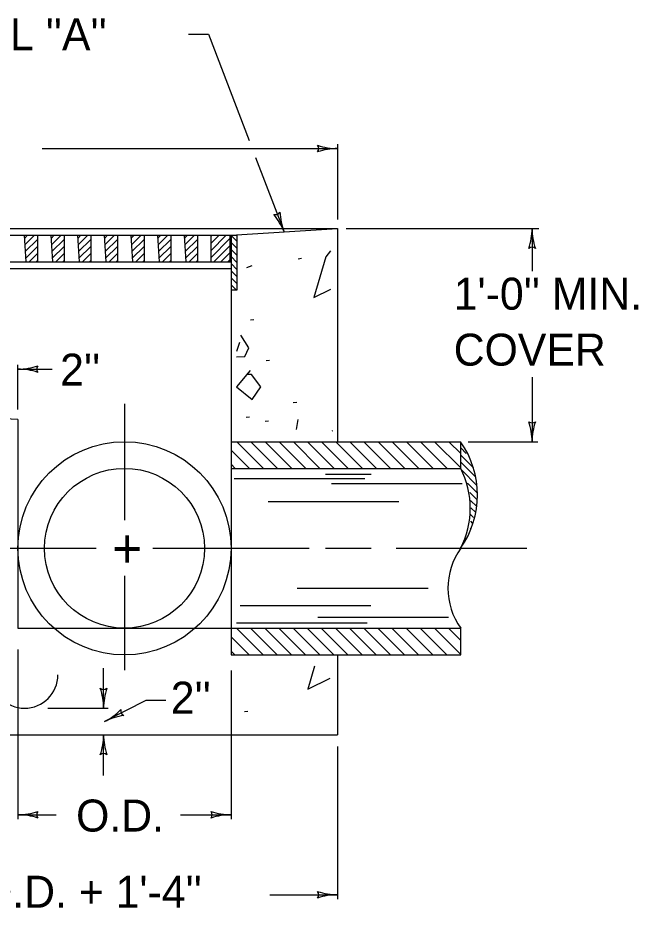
# Model space of a CAD drawing. Extents: x 1007 to 1035.5, y 1000.5 to 1021.5.
# Drawn here: x 1014.47 to 1018.35, y 1010.01 to 1015.58 of the extents above; entities that cross this region are included whole.
import ezdxf

# ---------------------------------------------------------------- set-up
doc = ezdxf.new("R2010")
doc.units = 0
doc.layers.add('Level 1', color=7, linetype='Continuous')

msp = doc.modelspace()

# ---------------------------------------------------------------- linework, layer by layer
at = {"layer": 'Level 1'}
for p, q in [((1015.5355, 1015.4738), (1015.6605, 1015.4738)), ((1015.6605, 1015.4738), (1015.9143, 1014.8083)), ((1014.6185, 1014.7574), (1016.4678, 1014.7574)), ((1016.4678, 1014.7846), (1016.4678, 1014.3148)), ((1015.9547, 1014.7025), (1016.1325, 1014.2365)), ((1009.1345, 1014.2574), (1016.4678, 1014.2574)), ((1015.8012, 1014.2158), (1016.4678, 1014.2574)), ((1016.4678, 1014.2574), (1016.4678, 1012.9241)), ((1016.5215, 1014.2574), (1017.7258, 1014.2574)), ((1017.6845, 1014.2574), (1017.6845, 1013.9904)), ((1013.7962, 1014.2158), (1015.8012, 1014.2158)), ((1014.5073, 1014.2158), (1014.5177, 1014.0491)), ((1014.5085, 1014.196), (1014.5282, 1014.2158)), ((1014.511, 1014.1544), (1014.5723, 1014.2158)), ((1014.5907, 1014.2158), (1014.5907, 1014.0491)), ((1014.674, 1014.2158), (1014.6843, 1014.0491)), ((1014.6752, 1014.196), (1014.6948, 1014.2158)), ((1014.6777, 1014.1544), (1014.739, 1014.2158)), ((1014.7573, 1014.2158), (1014.7573, 1014.0491)), ((1014.8407, 1014.2158), (1014.851, 1014.0491)), ((1014.8418, 1014.196), (1014.8615, 1014.2158)), ((1014.8443, 1014.1544), (1014.9057, 1014.2158)), ((1014.924, 1014.2158), (1014.924, 1014.0491)), ((1015.0073, 1014.2158), (1015.0177, 1014.0491)), ((1015.0085, 1014.196), (1015.0282, 1014.2158)), ((1015.011, 1014.1544), (1015.0723, 1014.2158)), ((1015.0907, 1014.2158), (1015.0907, 1014.0491)), ((1015.174, 1014.2158), (1015.1843, 1014.0491)), ((1015.1752, 1014.196), (1015.1948, 1014.2158)), ((1015.1777, 1014.1544), (1015.239, 1014.2158)), ((1015.2573, 1014.2158), (1015.2573, 1014.0491)), ((1015.3407, 1014.2158), (1015.351, 1014.0491)), ((1015.3418, 1014.196), (1015.3615, 1014.2158)), ((1015.3443, 1014.1544), (1015.4057, 1014.2158)), ((1015.424, 1014.2158), (1015.424, 1014.0491)), ((1015.5073, 1014.2158), (1015.5177, 1014.0491)), ((1015.5085, 1014.196), (1015.5282, 1014.2158)), ((1015.511, 1014.1544), (1015.5723, 1014.2158)), ((1015.5907, 1014.2158), (1015.5907, 1014.0491)), ((1015.674, 1014.1187), (1015.771, 1014.2158)), ((1015.674, 1014.2158), (1015.674, 1014.0491)), ((1015.674, 1014.1629), (1015.7268, 1014.2158)), ((1015.674, 1014.2073), (1015.6825, 1014.2158)), ((1015.674, 1014.0745), (1015.7937, 1014.1943)), ((1015.7937, 1014.2158), (1015.7937, 1014.0491)), ((1015.8012, 1014.2158), (1015.8375, 1014.2158)), ((1015.8012, 1014.2158), (1015.8012, 1011.5908)), ((1015.8375, 1014.1784), (1015.8012, 1014.2148)), ((1015.8375, 1014.2158), (1015.8375, 1013.872)), ((1014.5137, 1014.1128), (1014.5907, 1014.1898)), ((1014.5163, 1014.0713), (1014.5907, 1014.1456)), ((1014.6803, 1014.1128), (1014.7573, 1014.1898)), ((1014.683, 1014.0713), (1014.7573, 1014.1456)), ((1014.847, 1014.1128), (1014.924, 1014.1898)), ((1014.8497, 1014.0713), (1014.924, 1014.1456)), ((1015.0137, 1014.1128), (1015.0907, 1014.1898)), ((1015.0163, 1014.0713), (1015.0907, 1014.1456)), ((1015.1803, 1014.1128), (1015.2573, 1014.1898)), ((1015.183, 1014.0713), (1015.2573, 1014.1456)), ((1015.347, 1014.1128), (1015.424, 1014.1898)), ((1015.3497, 1014.0713), (1015.424, 1014.1456)), ((1015.5137, 1014.1128), (1015.5907, 1014.1898)), ((1015.5163, 1014.0713), (1015.5907, 1014.1456)), ((1015.6927, 1014.0491), (1015.7937, 1014.1501)), ((1015.8375, 1014.1343), (1015.8012, 1014.1707)), ((1014.5383, 1014.0491), (1014.5907, 1014.1013)), ((1014.705, 1014.0491), (1014.7573, 1014.1013)), ((1014.8717, 1014.0491), (1014.924, 1014.1013)), ((1015.0383, 1014.0491), (1015.0907, 1014.1013)), ((1015.205, 1014.0491), (1015.2573, 1014.1013)), ((1015.3717, 1014.0491), (1015.424, 1014.1013)), ((1015.5383, 1014.0491), (1015.5907, 1014.1013)), ((1015.7368, 1014.0491), (1015.7937, 1014.1059)), ((1015.8375, 1014.09), (1015.8012, 1014.1264)), ((1015.8375, 1014.0458), (1015.8012, 1014.0823)), ((1013.7962, 1014.0491), (1015.8012, 1014.0491)), ((1014.5825, 1014.0491), (1014.5907, 1014.0572)), ((1014.7492, 1014.0491), (1014.7573, 1014.0572)), ((1014.9158, 1014.0491), (1014.924, 1014.0572)), ((1015.0825, 1014.0491), (1015.0907, 1014.0572)), ((1015.2492, 1014.0491), (1015.2573, 1014.0572)), ((1015.4158, 1014.0491), (1015.424, 1014.0572)), ((1015.5825, 1014.0491), (1015.5907, 1014.0571)), ((1015.781, 1014.0491), (1015.7937, 1014.0617)), ((1015.8375, 1014.0017), (1015.8012, 1014.0381)), ((1009.8012, 1014.0074), (1015.8012, 1014.0074)), ((1015.8375, 1013.9574), (1015.8012, 1013.9938)), ((1015.8375, 1013.9133), (1015.8012, 1013.9497)), ((1015.8347, 1013.872), (1015.8012, 1013.9055)), ((1015.8375, 1013.872), (1015.8012, 1013.872)), ((1014.4678, 1013.1246), (1014.4678, 1013.4055)), ((1014.4678, 1013.3779), (1014.6817, 1013.3779)), ((1017.6845, 1013.3272), (1017.6845, 1012.9241)), ((1014.4678, 1013.0629), (1009.8012, 1013.2573)), ((1015.1345, 1013.1602), (1015.1345, 1012.4334)), ((1014.4678, 1013.0629), (1014.4678, 1011.7574)), ((1015.8012, 1012.9241), (1017.2377, 1012.9241)), ((1015.8373, 1012.9241), (1016.004, 1012.7574)), ((1015.9257, 1012.9241), (1016.0923, 1012.7574)), ((1016.0142, 1012.9241), (1016.1808, 1012.7574)), ((1016.1025, 1012.9241), (1016.2692, 1012.7574)), ((1016.1908, 1012.9241), (1016.3575, 1012.7574)), ((1016.2793, 1012.9241), (1016.446, 1012.7574)), ((1016.3677, 1012.9241), (1016.5343, 1012.7574)), ((1016.456, 1012.9241), (1016.6227, 1012.7574)), ((1016.5445, 1012.9241), (1016.7112, 1012.7574)), ((1016.6328, 1012.9241), (1016.7995, 1012.7574)), ((1016.7212, 1012.9241), (1016.8878, 1012.7574)), ((1016.8097, 1012.9241), (1016.9763, 1012.7574)), ((1016.898, 1012.9241), (1017.0647, 1012.7574)), ((1016.9865, 1012.9241), (1017.1532, 1012.7574)), ((1017.0748, 1012.9241), (1017.2377, 1012.7612)), ((1017.1632, 1012.9241), (1017.2377, 1012.8496)), ((1017.2377, 1012.7574), (1017.2377, 1012.9241)), ((1017.2837, 1012.9241), (1017.7213, 1012.9241)), ((1015.8012, 1012.8719), (1015.9157, 1012.7574)), ((1017.2377, 1012.8848), (1017.2712, 1012.8513)), ((1017.2377, 1012.8406), (1017.3172, 1012.761)), ((1015.8012, 1012.7835), (1015.8272, 1012.7574)), ((1015.8012, 1012.7574), (1017.2377, 1012.7574)), ((1017.2377, 1012.7964), (1017.332, 1012.7021)), ((1015.8208, 1012.6949), (1016.6387, 1012.6949)), ((1016.3927, 1012.7219), (1016.6787, 1012.7219)), ((1017.2445, 1012.7455), (1017.3397, 1012.6503)), ((1016.4298, 1012.6635), (1017.2477, 1012.6635)), ((1017.2813, 1012.6643), (1017.3425, 1012.6032)), ((1017.2953, 1012.6062), (1017.3418, 1012.5598)), ((1016.0325, 1012.5491), (1016.8503, 1012.5491)), ((1017.3, 1012.5573), (1017.3382, 1012.5191)), ((1017.3, 1012.4689), (1017.3187, 1012.4503)), ((1017.3022, 1012.5108), (1017.3322, 1012.4809)), ((1017.2983, 1012.4264), (1017.3095, 1012.4153)), ((1017.2973, 1012.3833), (1017.3002, 1012.3803)), ((1014.3738, 1012.2574), (1014.9572, 1012.2574)), ((1015.3118, 1012.2574), (1016.2898, 1012.2574)), ((1016.3927, 1012.2574), (1016.6787, 1012.2574)), ((1016.8332, 1012.2574), (1017.651, 1012.2574)), ((1015.1345, 1012.0846), (1015.1345, 1011.4955)), ((1016.2155, 1012.0087), (1017.0333, 1012.0087)), ((1015.858, 1011.9), (1016.6758, 1011.9)), ((1016.3442, 1011.8257), (1017.162, 1011.8257)), ((1014.4678, 1011.7574), (1017.2377, 1011.7574)), ((1015.8352, 1011.7913), (1016.653, 1011.7913)), ((1015.8355, 1011.7574), (1016.0022, 1011.5908)), ((1015.9238, 1011.7574), (1016.0905, 1011.5908)), ((1016.0123, 1011.7574), (1016.179, 1011.5908)), ((1016.1007, 1011.7574), (1016.2673, 1011.5908)), ((1016.189, 1011.7574), (1016.3557, 1011.5908)), ((1016.2775, 1011.7574), (1016.4442, 1011.5908)), ((1016.3658, 1011.7574), (1016.5325, 1011.5908)), ((1016.4542, 1011.7574), (1016.6208, 1011.5908)), ((1016.5427, 1011.7574), (1016.7093, 1011.5908)), ((1016.631, 1011.7574), (1016.7977, 1011.5908)), ((1016.7193, 1011.7574), (1016.886, 1011.5908)), ((1016.8078, 1011.7574), (1016.9745, 1011.5908)), ((1016.8962, 1011.7574), (1017.0628, 1011.5908)), ((1016.9845, 1011.7574), (1017.1512, 1011.5908)), ((1017.073, 1011.7574), (1017.2377, 1011.5927)), ((1017.1613, 1011.7574), (1017.2377, 1011.681)), ((1017.2377, 1011.5908), (1017.2377, 1011.7574)), ((1015.8012, 1011.7034), (1015.9138, 1011.5908)), ((1014.4678, 1011.625), (1014.4678, 1010.5633)), ((1015.8012, 1011.615), (1015.8253, 1011.5908)), ((1015.8012, 1011.5908), (1017.2377, 1011.5908)), ((1016.4678, 1011.5908), (1016.4678, 1011.0908)), ((1015.0037, 1011.2574), (1015.0037, 1011.5074)), ((1015.8012, 1011.4935), (1015.8012, 1010.5633)), ((1015.2675, 1011.3048), (1015.0093, 1011.1733)), ((1015.3925, 1011.3048), (1015.2675, 1011.3048)), ((1014.6548, 1011.2574), (1015.0323, 1011.2574)), ((1013.8012, 1011.0908), (1016.4678, 1011.0908)), ((1015.0037, 1010.8358), (1015.0037, 1011.0908)), ((1016.4678, 1011.0188), (1016.4678, 1010.0638)), ((1014.4678, 1010.5908), (1014.7063, 1010.5908)), ((1015.4842, 1010.5908), (1015.8012, 1010.5908)), ((1016.0445, 1010.0908), (1016.4678, 1010.0908))]:
    msp.add_line(p, q, dxfattribs=at)
for points in [[(1016.4228, 1014.1173), (1016.394, 1014.0804)], [(1016.2428, 1014.0694), (1016.2215, 1014.0668)], [(1016.394, 1014.0804), (1016.3193, 1013.827)], [(1015.9308, 1014.0244), (1015.8988, 1014.0111)], [(1016.3193, 1013.827), (1016.4255, 1013.8784)], [(1015.9437, 1013.6872), (1015.9223, 1013.6845)], [(1015.9122, 1013.5107), (1015.8615, 1013.5907)], [(1015.8535, 1013.5453), (1015.835, 1013.4882)], [(1015.8882, 1013.4573), (1015.9122, 1013.5107)], [(1015.835, 1013.4552), (1015.8882, 1013.4573)], [(1016.0418, 1013.4319), (1016.0205, 1013.4293)], [(1015.9202, 1013.3693), (1015.835, 1013.2683)], [(1015.9282, 1013.3453), (1015.8988, 1013.3453)], [(1015.9868, 1013.268), (1015.9282, 1013.3453)], [(1015.835, 1013.2679), (1015.9335, 1013.1879)], [(1015.9335, 1013.1879), (1015.9868, 1013.268)], [(1016.212, 1013.1702), (1016.1907, 1013.1675)], [(1015.9175, 1013.0785), (1015.8962, 1013.0758)], [(1016.0353, 1013.0523), (1016.014, 1013.0497)], [(1016.2108, 1013.0013), (1016.2215, 1013.0626)], [(1016.4357, 1012.9914), (1016.4308, 1012.9908)], [(1016.3235, 1011.5199), (1016.2813, 1011.3768)], [(1016.2813, 1011.3768), (1016.421, 1011.4445)], [(1015.9057, 1011.237), (1015.8843, 1011.2343)]]:
    msp.add_lwpolyline(points, dxfattribs=at)
for radius in [0.6667, 0.5]:
    msp.add_circle((1015.1345, 1012.2574), radius, dxfattribs=at)
for centre, radius, start, end in [((1016.3193, 1014.7575), 0.0312, 318.7746, 40.8913), ((1016.4678, 1014.3668), 0.3906, 90, 108.6688), ((1016.4678, 1015.148), 0.3906, 251.3472, 269.9939), ((1016.4678, 1014.3668), 0.3906, 89.9878, 90), ((1016.0796, 1014.3753), 0.0312, 249.6547, 331.7714), ((1016.4974, 1014.3757), 0.3906, 182.2273, 200.874), ((1015.7675, 1014.0973), 0.3906, 20.8801, 39.5489), ((1017.2938, 1014.2574), 0.3906, 341.3472, 359.9939), ((1018.0751, 1014.2574), 0.3906, 179.9878, 180), ((1018.0751, 1014.2574), 0.3906, 180, 198.6688), ((1015.7675, 1014.0973), 0.3906, 20.8679, 20.8801), ((1017.6844, 1014.1089), 0.0312, 48.7746, 130.8913), ((1014.4678, 1013.7685), 0.3906, 269.9878, 270), ((1014.4678, 1013.7685), 0.3906, 270, 288.6688), ((1014.4678, 1012.9873), 0.3906, 71.3472, 89.9939), ((1014.6163, 1013.3779), 0.0312, 138.7746, 220.8913), ((1017.6845, 1013.0726), 0.0312, 228.7746, 310.8913), ((1017.2938, 1012.9241), 0.3906, 0, 18.6688), ((1018.0751, 1012.9241), 0.3906, 161.3472, 179.9939), ((1016.7609, 1012.5908), 0.5817, 325.0405, 34.9595), ((1017.2938, 1012.9241), 0.3906, 359.9878, 0), ((1016.7472, 1012.5074), 0.5506, 332.994, 27.006), ((1017.5901, 1012.0074), 0.4321, 144.6454, 215.3546), ((1014.5095, 1011.4658), 0.2083, 180, 0), ((1015.0037, 1011.406), 0.0312, 228.7746, 310.8913), ((1014.6131, 1011.2574), 0.3906, 0, 18.6688), ((1015.3943, 1011.2574), 0.3906, 161.3472, 179.9939), ((1014.6131, 1011.2574), 0.3906, 359.9878, 0), ((1014.8321, 1011.5213), 0.3906, 296.9925, 315.6613), ((1015.1418, 1011.2406), 0.0312, 165.7671, 247.8838), ((1015.1867, 1010.8252), 0.3906, 98.3397, 116.9864), ((1014.8321, 1011.5213), 0.3906, 296.9803, 296.9925), ((1014.6131, 1011.0908), 0.3906, 341.3472, 359.9939), ((1015.3943, 1011.0908), 0.3906, 180, 198.6688), ((1015.3943, 1011.0908), 0.3906, 179.9878, 180), ((1015.0037, 1010.9422), 0.0312, 48.7746, 130.8913), ((1014.4678, 1010.9814), 0.3906, 269.9878, 270), ((1014.4678, 1010.9814), 0.3906, 270, 288.6688), ((1014.4678, 1010.2001), 0.3906, 71.3472, 89.9939), ((1014.6163, 1010.5907), 0.0312, 138.7746, 220.8913), ((1015.6526, 1010.5908), 0.0312, 318.7746, 40.8913), ((1015.8011, 1010.2001), 0.3906, 90, 108.6688), ((1015.8011, 1010.9814), 0.3906, 251.3472, 269.9939), ((1015.8011, 1010.2001), 0.3906, 89.9878, 90), ((1016.3193, 1010.0908), 0.0312, 318.7746, 40.8913), ((1016.4678, 1009.7001), 0.3906, 90, 108.6688), ((1016.4678, 1010.4814), 0.3906, 251.3472, 269.9939), ((1016.4678, 1009.7001), 0.3906, 89.9878, 90)]:
    msp.add_arc(centre, radius, start, end, dxfattribs=at)

# ---------------------------------------------------------------- texts
for s, height, p in [("SEE DETAIL ''A''", 0.2, (1013.0212, 1015.3723)), ("1'-0'' MIN.", 0.2, (1017.1942, 1013.7498)), ('COVER', 0.2, (1017.1942, 1013.3998)), ("2''", 0.2, (1014.7318, 1013.2748)), ('+', 0.24, (1015.057, 1012.1374)), ("2''", 0.2, (1015.424, 1011.2233)), ('O.D.', 0.2, (1014.8317, 1010.4858)), ("O.D. + 1'-4''", 0.2, (1014.2243, 1010.0093))]:
    msp.add_text(s, height=height, dxfattribs=at).set_placement(p)

doc.saveas('drawing.dxf')
